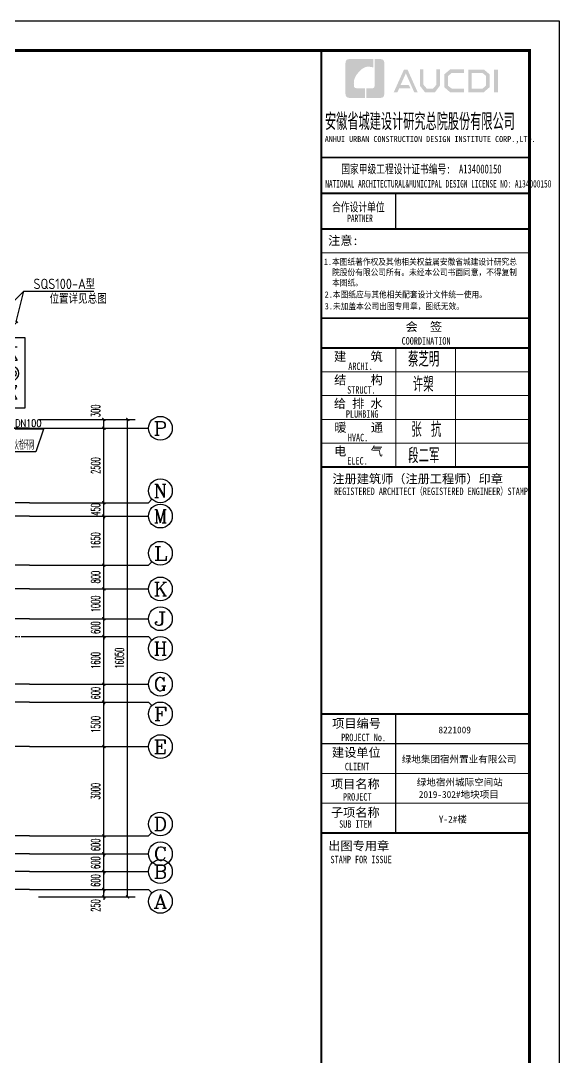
# Model space of a CAD drawing. Extents: x 27938 to 1507990, y 110129 to 923079.
# Drawn here: x 879626 to 897714, y 667017 to 701857 of the extents above; entities that cross this region are included whole.
import ezdxf
from ezdxf.enums import TextEntityAlignment as Align

# ---------------------------------------------------------------- set-up
doc = ezdxf.new("R2010")
doc.units = 0
doc.header["$LTSCALE"] = 1000
doc.header["$MEASUREMENT"] = 0
doc.linetypes.add('DOTE', pattern=[2.42, 2, -0.2, 0.02, -0.2])
for name, color, linetype in [('AXIS', 3, 'Continuous'), ('AXIS_TEXT', 7, 'Continuous'), ('DIM_不分区消火栓', 1, 'Continuous'), ('DOTE', 1, 'Continuous'), ('EQUIP_消防', 7, 'Continuous'), ('EQUIP_阀门', 7, 'Continuous'), ('PIPE-不分区消火栓', 1, 'TG_X'), ('TEXT_不分区消火栓', 7, 'Continuous'), ('TWT_LEAD', 3, 'Continuous'), ('图框', 140, 'Continuous'), ('图签文字', 147, 'Continuous')]:
    doc.layers.add(name, color=color, linetype=linetype)
doc.layers.add('yichutu', color=7, linetype='Continuous', true_color=0xffffff, plot=False)
doc.layers.add('图签', color=147, linetype='Continuous', lineweight=18)
doc.styles.add('_TCH_AXIS', font='COMPLEX', dxfattribs={"bigfont": 'GBCBIG'})
doc.styles.add('_TCH_DIM_T3', font='SIMPLEX.shx', dxfattribs={"width": 0.494118, "bigfont": 'GBCBIG.shx'})
doc.styles.add('_TWT_PIPEDN', font='SIMPLEX', dxfattribs={"width": 0.8, "height": 3.5, "bigfont": 'HZTXT'})
doc.styles.add('COMPLEX', font='COMPLEX')
doc.styles.add('HT', font='simhei.ttf')
doc.styles.get("Standard").update_dxf_attribs({"font": 'gbenor.shx', "bigfont": 'gbcbig.shx'})
doc.styles.add('TG_LINETYPE', font='SIMPLEX', dxfattribs={"width": 0.8, "height": 3, "bigfont": 'HZTXT'})
doc.styles.add('宋体', font='', dxfattribs={"height": 50})
doc.styles.add('建筑图签-1', font='simhei.ttf', dxfattribs={"width": 0.7})
doc.styles.add('建筑图签-2', font='TXT.shx', dxfattribs={"width": 0.5, "bigfont": 'HZTXT.shx'})
doc.styles.get('宋体').set_extended_font_data('SimSun')
doc.linetypes.add('TG_X', pattern='A,2,-0.229,["X",TG_LINETYPE,S=0.1,R=0,X=-0.229,Y=-0.15],0', length=2.229)
doc.dimstyles.new('_TCH_ARCH&&100', dxfattribs={"dimtxt": 297.5, "dimasz": 100, "dimexe": 250, "dimexo": 300, "dimgap": 126.25, "dimtad": 1, "dimdec": 0, "dimzin": 0, "dimdsep": 46, "dimtxsty": '_TCH_DIM_T3', "dimblk": 'ARCHTICK', "dimcen": 0.09, "dimclrt": 4, "dimazin": 2, "dimtfac": 1, "dimtdec": 0, "dimtix": 1, "dimtmove": 2, "dimatfit": 3, "dimfxl": 100, "dimtolj": 1, "dimtzin": 0, "dimarcsym": 0})

# ---------------------------------------------------------------- blocks, each defined once
blk = doc.blocks.new('院标1')
h = blk.add_hatch(color=150)
h.dxf.hatch_style = 1
h.set_gradient(color1=(33, 113, 253), color2=(33, 113, 253), tint=1, name='INVCURVED')
edge = h.paths.add_edge_path()
edge.add_spline(control_points=[(116373, 648379), (116379, 648379), (116382, 648379), (116391, 648379), (116391, 648379), (116391, 648379), (116616, 648379), (116616, 648379), (116616, 648379), (116616, 648379), (116616, 648054), (116616, 648054), (116616, 648054), (116616, 648054), (116108, 648054), (116108, 648054), (116108, 648054), (116028, 648054), (115963, 648111), (115963, 648199), (115963, 648199), (115963, 648199), (115963, 649215), (115963, 649215), (115963, 649215), (115963, 649295), (116018, 649360), (116108, 649360), (116108, 649360), (116108, 649360), (116897, 649360), (116897, 649360), (116897, 649360), (116897, 649360), (116897, 649080), (116897, 649080), (116897, 649080), (116897, 649080), (116566, 649140), (116356, 648859), (116356, 648859), (116245, 648719), (116240, 648545), (116247, 648466), (116247, 648466), (116254, 648386), (116247, 648466), (116247, 648466), (116247, 648466), (116247, 648466), (116258, 648374), (116373, 648379)], knot_values=[0, 0, 0, 0, 0.071429, 0.071429, 0.071429, 0.107143, 0.142857, 0.142857, 0.142857, 0.178571, 0.214286, 0.214286, 0.214286, 0.25, 0.285714, 0.285714, 0.285714, 0.321429, 0.357143, 0.357143, 0.357143, 0.392857, 0.428571, 0.428571, 0.428571, 0.464286, 0.5, 0.5, 0.5, 0.535714, 0.571429, 0.571429, 0.571429, 0.607143, 0.642857, 0.642857, 0.642857, 0.678571, 0.714286, 0.714286, 0.714286, 0.75, 0.785714, 0.785714, 0.785714, 0.821429, 0.857143, 0.857143, 0.857143, 0.928571, 1, 1, 1, 1], degree=3, periodic=0)
h = blk.add_hatch(color=150)
h.dxf.hatch_style = 1
h.set_gradient(color1=(33, 113, 253), color2=(33, 113, 253), tint=1, name='INVCURVED')
edge = h.paths.add_edge_path()
edge.add_spline(control_points=[(117268, 649215), (117268, 649215), (117268, 648199), (117268, 648199), (117268, 648199), (117268, 648114), (117212, 648054), (117123, 648054), (117123, 648054), (117123, 648054), (116663, 648054), (116663, 648054), (116663, 648054), (116663, 648054), (116663, 648379), (116663, 648379), (116663, 648379), (116663, 648379), (116865, 648379), (116865, 648379), (116865, 648379), (116907, 648379), (116941, 648413), (116941, 648455), (116941, 648455), (116941, 648455), (116941, 649360), (116941, 649360), (116941, 649360), (116941, 649360), (117123, 649360), (117123, 649360), (117123, 649360), (117204, 649360), (117268, 649306), (117268, 649215)], knot_values=[0, 0, 0, 0, 0.1, 0.1, 0.1, 0.15, 0.2, 0.2, 0.2, 0.25, 0.3, 0.3, 0.3, 0.35, 0.4, 0.4, 0.4, 0.45, 0.5, 0.5, 0.5, 0.55, 0.6, 0.6, 0.6, 0.65, 0.7, 0.7, 0.7, 0.75, 0.8, 0.8, 0.8, 0.9, 1, 1, 1, 1], degree=3, periodic=0)
blk = doc.blocks.new('TK')
at = {"layer": '图框'}
h = blk.add_hatch(color=256, dxfattribs=at)
h.paths.add_polyline_path([(547288, 547072), (547414, 547072), (547414, 546302), (547288, 546302)])
h.paths.add_polyline_path([(546536, 546956), (546536, 546430), (546896, 546430), (547020, 546536), (547020, 546855), (546900, 546956)], flags=16)
h.paths.add_polyline_path([(546418, 547074), (546418, 546311), (546940, 546311), (547138, 546482), (547138, 546910), (546943, 547074)])
h.paths.add_polyline_path([(546275, 547077), (546275, 546962), (545868, 546962), (545735, 546851), (545735, 546531), (545868, 546429), (546277, 546429), (546277, 546307), (545813, 546307), (545611, 546481), (545611, 546910), (545809, 547077)])
h.paths.add_polyline_path([(544792, 547075), (544912, 547075), (544912, 546565), (545026, 546433), (545237, 546433), (545351, 546565), (545351, 547075), (545465, 547075), (545465, 546528), (545301, 546311), (544963, 546311), (544792, 546530)])
h.paths.add_polyline_path([(544260, 547074), (544377, 547074), (544719, 546310), (544603, 546310), (544322, 546944), (544147, 546556), (544418, 546556), (544479, 546440), (544098, 546440), (544039, 546308), (543916, 546308)])
for p, q in [((541480, 544114), (548480, 544114)), ((541480, 544114), (548480, 544114)), ((541480, 542914), (548480, 542914))]:
    blk.add_line(p, q, dxfattribs=at)
blk.add_lwpolyline([(465375, 548714), (549475, 548714), (549475, 489314), (465375, 489314)], close=True, dxfattribs=at)
blk.add_lwpolyline([(465375, 548714), (549475, 548714), (549475, 489314), (465375, 489314)], close=True, dxfattribs=at)
at = {"layer": '图框', "const_width": 100}
blk.add_lwpolyline([(548475, 490314), (548475, 547714), (467875, 547714), (467875, 490314)], close=True, dxfattribs=at)
at = {"layer": '图框'}
for points, const_width in [([(541480, 490314), (541480, 547714)], 70), ([(541480, 544114), (548480, 544114)], 60), ([(541480, 542914), (548480, 542914)], 60), ([(541480, 542914), (548480, 542914)], 60), ([(543980, 542914), (543980, 541714)], 35), ([(541480, 541714), (548480, 541714)], 60), ([(541480, 541714), (548480, 541714)], 60), ([(541480, 540913), (548480, 540913)], 35), ([(541488, 538714), (548488, 538714)], 60), ([(541488, 537714), (548488, 537714)], 70), ([(541488, 537714), (548488, 537714)], 70), ([(543988, 537714), (543988, 533714)], 35), ([(545988, 537714), (545988, 533714)], 35), ([(541488, 536914), (548488, 536914)], 35), ([(541488, 536114), (548488, 536114)], 35), ([(541488, 535314), (548488, 535314)], 35), ([(541488, 534514), (548488, 534514)], 35), ([(541488, 533714), (548488, 533714)], 70), ([(541480, 525414), (548480, 525414)], 70), ([(541480, 525414), (548480, 525414)], 70), ([(543980, 521414), (543980, 525414)], 35), ([(541480, 524414), (548480, 524414)], 35), ([(541480, 523414), (548480, 523414)], 35), ([(541480, 522414), (548480, 522414)], 35), ([(548480, 521414), (541480, 521414)], 70)]:
    blk.add_lwpolyline(points, dxfattribs=dict(at, const_width=const_width))
blk.add_blockref('院标1', (426331, -101935))
for s, height, style, width, p in [('ANHUI URBAN CONSTRUCTION DESIGN INSTITUTE CORP.,LTD.', 200, '建筑图签-1', 0.91, (541598, 544636)), ('NATIONAL ARCHITECTURAL&MUNICIPAL DESIGN LICENSE NO: A134000150', 250, '建筑图签-1', 0.6, (541617, 543108)), ('PARTNER', 250, '建筑图签-1', 0.6, (542355, 541947)), ('1.本图纸著作权及其他相关权益属安徽省城建设计研究总', 210, 'HT', 0.88, (541566, 540507)), ('院股份有限公司所有。未经本公司书面同意，不得复制', 210, 'HT', 0.88, (541845, 540153)), ('本图纸。', 210, 'HT', 0.88, (541845, 539803)), (' 2.本图纸应与其他相关配套设计文件统一使用。 ', 210, 'HT', 0.88, (541455, 539406)), ('3.未加盖本公司出图专用章，图纸无效。', 210, 'HT', 0.88, (541598, 539011)), ('COORDINATION', 250, '建筑图签-1', 0.7, (544180, 537827)), ('ARCHI.', 250, '建筑图签-1', 0.7, (542389, 536975)), ('STRUCT.', 250, '建筑图签-1', 0.7, (542350, 536179)), ('PLUMBING', 250, '建筑图签-1', 0.7, (542309, 535372)), ('HVAC.', 250, '建筑图签-1', 0.7, (542374, 534579)), ('ELEC.', 250, '建筑图签-1', 0.7, (542358, 533794)), ('REGISTERED ARCHITECT（REGISTERED ENGINEER）STAMP', 250, '建筑图签-1', 0.7, (541909, 532772)), ('PROJECT No.', 250, '建筑图签-1', 0.7, (542150, 524499, -1799)), ('CLIENT', 250, '建筑图签-1', 0.7, (542274, 523520)), ('PROJECT', 250, '建筑图签-1', 0.7, (542209, 522500)), ('SUB ITEM', 250, '建筑图签-1', 0.7, (542082, 521589)), ('STAMP FOR ISSUE', 250, '建筑图签-1', 0.7, (541793, 520395))]:
    blk.add_text(s, height=height, dxfattribs=dict(at, style=style, width=width)).set_placement(p)
at = {"layer": '图签', "color": 2, "style": '宋体'}
for s, height, p in [('8221009', 229.3, (545417, 524761)), ('绿地集团宿州置业有限公司', 229.34, (544185, 523776)), ('绿地宿州城际空间站', 229.3, (544690, 523001)), ('2019-302#地块项目', 229.34, (544757, 522592)), ('Y-2#楼', 229.3, (545429, 521761))]:
    blk.add_text(s, height=height, dxfattribs=at).set_placement(p)
at = {"layer": '图签文字', "color": 7, "style": '建筑图签-1'}
for s, height, width, p in [('安徽省城建设计研究总院股份有限公司', 500, 0.55, (541608, 545091)), ('国家甲级工程设计证书编号:  A134000150', 300, 0.7, (542152, 543581)), ('合作设计单位', 300, 0.7, (541845, 542304))]:
    blk.add_text(s, height=height, dxfattribs=dict(at, width=width)).set_placement(p)
for s, p in [('注意:', (541711, 541177)), ('会  签', (544315, 538281)), ('建    筑', (541910, 537280)), ('结    构', (541914, 536493)), ('给 排 水', (541905, 535699)), ('暖    通', (541923, 534896)), ('电    气', (541913, 534096)), ('注册建筑师（注册工程师）印章', (541855, 533167)), ('项目编号', (541848, 524946)), ('建设单位', (541840, 523969)), ('项目名称', (541807, 522911)), ('子项名称', (541807, 521954)), ('出图专用章', (541716, 520832))]:
    blk.add_text(s, height=300, dxfattribs=at).set_placement(p)
at = {"layer": '图签文字', "color": 1, "style": '建筑图签-2', "width": 0.7}
for s, p in [('蔡芝明', (544395, 537085)), ('许槊', (544555, 536242)), ('张 抗', (544505, 534724)), ('段二军', (544401, 533845))]:
    blk.add_text(s, height=500, dxfattribs=at).set_placement(p)
blk = doc.blocks.new('yct-841-594-84100-59399.9999999999-100-1000.0')
at = {"layer": 'yichutu', "color": 7, "true_color": 0xffffff}
blk.add_lwpolyline([(0, 0), (0, 59400), (84100, 59400), (84100, 0)], close=True, dxfattribs=at)
blk = doc.blocks.new('$VALVE$00000295')
blk.add_lwpolyline([(-125, 72), (-125, -72), (125, 72), (125, -72), (-125, 72)])
for p in [(-125, 0), (125, 0)]:
    blk.add_point(p)
blk = doc.blocks.new('$VALVE$00000315')
for p, q in [((-125, -75), (-125, 75)), ((-125, 75), (125, -75)), ((-75, 125), (75, 125)), ((125, -75), (125, 75))]:
    blk.add_line(p, q)
for p in [(-125, 0), (125, 0)]:
    blk.add_point(p)
blk.add_solid([(0, 125), (0, 150), (75, 125)])
blk = doc.blocks.new('$VALVE$00000751')
for p, q in [((-53, -108), (-53, -221)), ((53, -221), (53, -108)), ((-53, -221), (53, -221))]:
    blk.add_line(p, q)
blk.add_lwpolyline([(-120, 0, 1), (120, 0, 1), (-120, 0, 1.76642)], format="xyb")
blk.add_circle((0, 0), 60)
for p in [(-120, 0), (120, 0)]:
    blk.add_point(p)
blk = doc.blocks.new('$ATTACHMENT$00000194')
for p, q in [((0, 0), (134, 134)), ((0, 0), (134, -134)), ((107, 162), (134, 134)), ((161, 107), (134, 134)), ((107, -161), (134, -134)), ((161, -107), (134, -134))]:
    blk.add_line(p, q)
blk = doc.blocks.new('A$C0CF979EF')
at = {"layer": 'PIPE-不分区消火栓'}
for points in [[(-795, -2305), (-817, -2305), (-817, -2327)], [(-795, -2305), (-795, -2327), (-817, -2327)]]:
    blk.add_hatch(color=256, dxfattribs=at).paths.add_polyline_path(points)
for points in [[(-397, 778), (-397, -1603), (-1192, -1603), (-1192, 778)], [(397, 778), (397, -1603), (-397, -1603), (-397, 778)]]:
    blk.add_lwpolyline(points, close=True)
for p in [(-795, 450), (0, 450), (-795, 0), (0, 0), (-795, -219), (0, -219), (-795, -651), (0, -651), (-795, -848), (0, -848), (-795, -1299), (0, -1299)]:
    blk.add_point(p)
at = {"layer": 'DIM_不分区消火栓'}
for p, q in [((1027, -2305), (760, -3074)), ((760, -3074), (-703, -3074))]:
    blk.add_line(p, q, dxfattribs=at)
at = {"layer": 'PIPE-不分区消火栓', "const_width": 45}
for points in [[(-795, 1162), (-795, 450)], [(0, 1162), (0, 450)], [(-795, 0), (-795, -219)], [(0, 0), (0, -219)], [(-795, -651), (-795, -848)], [(0, -651), (0, -848)], [(-795, -1299), (-795, -2305)], [(0, -1299), (0, -2305)], [(-795, -2305), (0, -2305)], [(0, -2305), (1027, -2305)]]:
    blk.add_lwpolyline(points, dxfattribs=at)
at = {"layer": 'TWT_LEAD'}
for p, q in [((-692, 1295), (361, 2330)), ((103, 1295), (361, 2330)), ((361, 2330), (2711, 2330))]:
    blk.add_line(p, q, dxfattribs=at)
at = {"layer": 'EQUIP_消防', "yscale": -1, "rotation": 90.00000000000001}
for p in [(-795, 1162), (0, 1162)]:
    blk.add_blockref('$ATTACHMENT$00000194', p, dxfattribs=at)
at = {"layer": 'EQUIP_阀门', "xscale": 1.8, "zscale": 1.8, "rotation": 270}
for name, p, yscale in [('$VALVE$00000315', (-795, 225), -1.8), ('$VALVE$00000315', (0, 225), -1.8), ('$VALVE$00000751', (-795, -435), 1.65), ('$VALVE$00000751', (0, -435), 1.65), ('$VALVE$00000295', (-795, -1074), 1.8), ('$VALVE$00000295', (0, -1074), 1.8)]:
    blk.add_blockref(name, p, dxfattribs=dict(at, yscale=yscale))
at = {"layer": 'DIM_不分区消火栓', "color": 7, "style": '_TCH_DIM_T3', "width": 0.494118}
blk.add_text('接室内消火栓环网', height=337.6, dxfattribs=at).set_placement((-633, -3004))
at = {"layer": 'TEXT_不分区消火栓', "style": '_TWT_PIPEDN', "width": 0.8}
blk.add_text('DN100', height=250, dxfattribs=at).set_placement((71, -2230))
at = {"layer": 'TWT_LEAD', "color": 7}
for s, height, p in [('SQS100-A', 350, (687, 2400)), ('型', 338, (2437, 2400)), ('位置详见总图', 337.6, (1223, 1910))]:
    blk.add_text(s, height=height, dxfattribs=at).set_placement(p)
blk = doc.blocks.new('_ArchTick')
at = {"color": 0, "linetype": 'ByBlock', "const_width": 0.4}
blk.add_lwpolyline([(-0.5, -0.5), (0.5, 0.5)], dxfattribs=at)
blk = doc.blocks.new('*D626')
at = {"layer": 'AXIS', "color": 0, "lineweight": -2}
for p, q in [((880217, 672657), (882667, 672657)), ((882417, 672657), (882417, 672757)), ((882417, 672407), (882417, 672657)), ((880217, 672407), (882667, 672407)), ((882417, 672407), (882417, 672307))]:
    blk.add_line(p, q, dxfattribs=at)
at = {"layer": 'Defpoints', "color": 0}
for p in [(879917, 672657), (882417, 672657), (879917, 672407)]:
    blk.add_point(p, dxfattribs=at)
at = {"layer": 'AXIS', "color": 0, "lineweight": -2, "xscale": 100, "yscale": 100, "zscale": 100}
for p, rotation in [((882417, 672657), 270), ((882417, 672407), 90)]:
    blk.add_blockref('_ArchTick', p, dxfattribs=dict(at, rotation=rotation))
at = {"layer": 'AXIS', "color": 4, "insert": (882142, 672118), "char_height": 297.5, "attachment_point": 5, "rotation": 90, "style": '_TCH_DIM_T3'}
blk.add_mtext('\\A1;250', dxfattribs=at)
blk = doc.blocks.new('*D627')
at = {"layer": 'AXIS', "color": 0, "lineweight": -2}
for p, q in [((880217, 673257), (882667, 673257)), ((882417, 673257), (882417, 673357)), ((882417, 672657), (882417, 673257)), ((880217, 672657), (882667, 672657)), ((882417, 672657), (882417, 672557))]:
    blk.add_line(p, q, dxfattribs=at)
at = {"layer": 'Defpoints', "color": 0}
for p in [(879917, 673257), (882417, 673257), (879917, 672657)]:
    blk.add_point(p, dxfattribs=at)
at = {"layer": 'AXIS', "color": 0, "lineweight": -2, "xscale": 100, "yscale": 100, "zscale": 100}
for p, rotation in [((882417, 673257), 270), ((882417, 672657), 90)]:
    blk.add_blockref('_ArchTick', p, dxfattribs=dict(at, rotation=rotation))
at = {"layer": 'AXIS', "color": 4, "insert": (882142, 672957), "char_height": 297.5, "attachment_point": 5, "rotation": 90, "style": '_TCH_DIM_T3'}
blk.add_mtext('\\A1;600', dxfattribs=at)
blk = doc.blocks.new('*D628')
at = {"layer": 'AXIS', "color": 0, "lineweight": -2}
for p, q in [((880217, 673857), (882667, 673857)), ((882417, 673857), (882417, 673957)), ((882417, 673257), (882417, 673857)), ((880217, 673257), (882667, 673257)), ((882417, 673257), (882417, 673157))]:
    blk.add_line(p, q, dxfattribs=at)
at = {"layer": 'Defpoints', "color": 0}
for p in [(879917, 673857), (882417, 673857), (879917, 673257)]:
    blk.add_point(p, dxfattribs=at)
at = {"layer": 'AXIS', "color": 0, "lineweight": -2, "xscale": 100, "yscale": 100, "zscale": 100}
for p, rotation in [((882417, 673857), 270), ((882417, 673257), 90)]:
    blk.add_blockref('_ArchTick', p, dxfattribs=dict(at, rotation=rotation))
at = {"layer": 'AXIS', "color": 4, "insert": (882142, 673557), "char_height": 297.5, "attachment_point": 5, "rotation": 90, "style": '_TCH_DIM_T3'}
blk.add_mtext('\\A1;600', dxfattribs=at)
blk = doc.blocks.new('*D629')
at = {"layer": 'AXIS', "color": 0, "lineweight": -2}
for p, q in [((882417, 674457), (882417, 674557)), ((880217, 674457), (882667, 674457)), ((882417, 673857), (882417, 674457)), ((880217, 673857), (882667, 673857)), ((882417, 673857), (882417, 673757))]:
    blk.add_line(p, q, dxfattribs=at)
at = {"layer": 'Defpoints', "color": 0}
for p in [(879917, 674457), (882417, 674457), (879917, 673857)]:
    blk.add_point(p, dxfattribs=at)
at = {"layer": 'AXIS', "color": 0, "lineweight": -2, "xscale": 100, "yscale": 100, "zscale": 100}
for p, rotation in [((882417, 674457), 270), ((882417, 673857), 90)]:
    blk.add_blockref('_ArchTick', p, dxfattribs=dict(at, rotation=rotation))
at = {"layer": 'AXIS', "color": 4, "insert": (882142, 674157), "char_height": 297.5, "attachment_point": 5, "rotation": 90, "style": '_TCH_DIM_T3'}
blk.add_mtext('\\A1;600', dxfattribs=at)
blk = doc.blocks.new('*D630')
at = {"layer": 'AXIS', "color": 0, "lineweight": -2}
for p, q in [((880217, 677457), (882667, 677457)), ((882417, 674457), (882417, 677457)), ((880217, 674457), (882667, 674457))]:
    blk.add_line(p, q, dxfattribs=at)
at = {"layer": 'Defpoints', "color": 0}
for p in [(879917, 677457), (882417, 677457), (879917, 674457)]:
    blk.add_point(p, dxfattribs=at)
at = {"layer": 'AXIS', "color": 0, "lineweight": -2, "xscale": 100, "yscale": 100, "zscale": 100}
for p, rotation in [((882417, 677457), 90), ((882417, 674457), 270)]:
    blk.add_blockref('_ArchTick', p, dxfattribs=dict(at, rotation=rotation))
at = {"layer": 'AXIS', "color": 4, "insert": (882142, 675957), "char_height": 297.5, "attachment_point": 5, "rotation": 90, "style": '_TCH_DIM_T3'}
blk.add_mtext('\\A1;3000', dxfattribs=at)
blk = doc.blocks.new('*D631')
at = {"layer": 'AXIS', "color": 0, "lineweight": -2}
for p, q in [((880217, 678957), (882667, 678957)), ((882417, 677457), (882417, 678957)), ((880217, 677457), (882667, 677457))]:
    blk.add_line(p, q, dxfattribs=at)
at = {"layer": 'Defpoints', "color": 0}
for p in [(879917, 678957), (882417, 678957), (879917, 677457)]:
    blk.add_point(p, dxfattribs=at)
at = {"layer": 'AXIS', "color": 0, "lineweight": -2, "xscale": 100, "yscale": 100, "zscale": 100}
for p, rotation in [((882417, 678957), 90), ((882417, 677457), 270)]:
    blk.add_blockref('_ArchTick', p, dxfattribs=dict(at, rotation=rotation))
at = {"layer": 'AXIS', "color": 4, "insert": (882142, 678207), "char_height": 297.5, "attachment_point": 5, "rotation": 90, "style": '_TCH_DIM_T3'}
blk.add_mtext('\\A1;1500', dxfattribs=at)
blk = doc.blocks.new('*D632')
at = {"layer": 'AXIS', "color": 0, "lineweight": -2}
for p, q in [((880217, 679557), (882667, 679557)), ((882417, 679557), (882417, 679657)), ((882417, 678957), (882417, 679557)), ((880217, 678957), (882667, 678957)), ((882417, 678957), (882417, 678857))]:
    blk.add_line(p, q, dxfattribs=at)
at = {"layer": 'Defpoints', "color": 0}
for p in [(879917, 679557), (882417, 679557), (879917, 678957)]:
    blk.add_point(p, dxfattribs=at)
at = {"layer": 'AXIS', "color": 0, "lineweight": -2, "xscale": 100, "yscale": 100, "zscale": 100}
for p, rotation in [((882417, 679557), 270), ((882417, 678957), 90)]:
    blk.add_blockref('_ArchTick', p, dxfattribs=dict(at, rotation=rotation))
at = {"layer": 'AXIS', "color": 4, "insert": (882142, 679257), "char_height": 297.5, "attachment_point": 5, "rotation": 90, "style": '_TCH_DIM_T3'}
blk.add_mtext('\\A1;600', dxfattribs=at)
blk = doc.blocks.new('*D633')
at = {"layer": 'AXIS', "color": 0, "lineweight": -2}
for p, q in [((880217, 681157), (882667, 681157)), ((882417, 679557), (882417, 681157)), ((880217, 679557), (882667, 679557))]:
    blk.add_line(p, q, dxfattribs=at)
at = {"layer": 'Defpoints', "color": 0}
for p in [(879917, 681157), (882417, 681157), (879917, 679557)]:
    blk.add_point(p, dxfattribs=at)
at = {"layer": 'AXIS', "color": 0, "lineweight": -2, "xscale": 100, "yscale": 100, "zscale": 100}
for p, rotation in [((882417, 681157), 90), ((882417, 679557), 270)]:
    blk.add_blockref('_ArchTick', p, dxfattribs=dict(at, rotation=rotation))
at = {"layer": 'AXIS', "color": 4, "insert": (882142, 680357), "char_height": 297.5, "attachment_point": 5, "rotation": 90, "style": '_TCH_DIM_T3'}
blk.add_mtext('\\A1;1600', dxfattribs=at)
blk = doc.blocks.new('*D634')
at = {"layer": 'AXIS', "color": 0, "lineweight": -2}
for p, q in [((882417, 681757), (882417, 681857)), ((880217, 681757), (882667, 681757)), ((882417, 681157), (882417, 681757)), ((880217, 681157), (882667, 681157)), ((882417, 681157), (882417, 681057))]:
    blk.add_line(p, q, dxfattribs=at)
at = {"layer": 'Defpoints', "color": 0}
for p in [(879917, 681757), (882417, 681757), (879917, 681157)]:
    blk.add_point(p, dxfattribs=at)
at = {"layer": 'AXIS', "color": 0, "lineweight": -2, "xscale": 100, "yscale": 100, "zscale": 100}
for p, rotation in [((882417, 681757), 270), ((882417, 681157), 90)]:
    blk.add_blockref('_ArchTick', p, dxfattribs=dict(at, rotation=rotation))
at = {"layer": 'AXIS', "color": 4, "insert": (882142, 681457), "char_height": 297.5, "attachment_point": 5, "rotation": 90, "style": '_TCH_DIM_T3'}
blk.add_mtext('\\A1;600', dxfattribs=at)
blk = doc.blocks.new('*D635')
at = {"layer": 'AXIS', "color": 0, "lineweight": -2}
for p, q in [((880217, 682757), (882667, 682757)), ((882417, 681757), (882417, 682757)), ((880217, 681757), (882667, 681757))]:
    blk.add_line(p, q, dxfattribs=at)
at = {"layer": 'Defpoints', "color": 0}
for p in [(879917, 682757), (882417, 682757), (879917, 681757)]:
    blk.add_point(p, dxfattribs=at)
at = {"layer": 'AXIS', "color": 0, "lineweight": -2, "xscale": 100, "yscale": 100, "zscale": 100}
for p, rotation in [((882417, 682757), 90), ((882417, 681757), 270)]:
    blk.add_blockref('_ArchTick', p, dxfattribs=dict(at, rotation=rotation))
at = {"layer": 'AXIS', "color": 4, "insert": (882142, 682257), "char_height": 297.5, "attachment_point": 5, "rotation": 90, "style": '_TCH_DIM_T3'}
blk.add_mtext('\\A1;1000', dxfattribs=at)
blk = doc.blocks.new('*D636')
at = {"layer": 'AXIS', "color": 0, "lineweight": -2}
for p, q in [((880217, 683557), (882667, 683557)), ((882417, 682757), (882417, 683557)), ((880217, 682757), (882667, 682757))]:
    blk.add_line(p, q, dxfattribs=at)
at = {"layer": 'Defpoints', "color": 0}
for p in [(879917, 683557), (882417, 683557), (879917, 682757)]:
    blk.add_point(p, dxfattribs=at)
at = {"layer": 'AXIS', "color": 0, "lineweight": -2, "xscale": 100, "yscale": 100, "zscale": 100}
for p, rotation in [((882417, 683557), 90), ((882417, 682757), 270)]:
    blk.add_blockref('_ArchTick', p, dxfattribs=dict(at, rotation=rotation))
at = {"layer": 'AXIS', "color": 4, "insert": (882142, 683157), "char_height": 297.5, "attachment_point": 5, "rotation": 90, "style": '_TCH_DIM_T3'}
blk.add_mtext('\\A1;800', dxfattribs=at)
blk = doc.blocks.new('*D637')
at = {"layer": 'AXIS', "color": 0, "lineweight": -2}
for p, q in [((880217, 685207), (882667, 685207)), ((882417, 683557), (882417, 685207)), ((880217, 683557), (882667, 683557))]:
    blk.add_line(p, q, dxfattribs=at)
at = {"layer": 'Defpoints', "color": 0}
for p in [(879917, 685207), (882417, 685207), (879917, 683557)]:
    blk.add_point(p, dxfattribs=at)
at = {"layer": 'AXIS', "color": 0, "lineweight": -2, "xscale": 100, "yscale": 100, "zscale": 100}
for p, rotation in [((882417, 685207), 90), ((882417, 683557), 270)]:
    blk.add_blockref('_ArchTick', p, dxfattribs=dict(at, rotation=rotation))
at = {"layer": 'AXIS', "color": 4, "insert": (882142, 684382), "char_height": 297.5, "attachment_point": 5, "rotation": 90, "style": '_TCH_DIM_T3'}
blk.add_mtext('\\A1;1650', dxfattribs=at)
blk = doc.blocks.new('*D638')
at = {"layer": 'AXIS', "color": 0, "lineweight": -2}
for p, q in [((882417, 685657), (882417, 685757)), ((880217, 685657), (882667, 685657)), ((882417, 685207), (882417, 685657)), ((880217, 685207), (882667, 685207)), ((882417, 685207), (882417, 685107))]:
    blk.add_line(p, q, dxfattribs=at)
at = {"layer": 'Defpoints', "color": 0}
for p in [(879917, 685657), (882417, 685657), (879917, 685207)]:
    blk.add_point(p, dxfattribs=at)
at = {"layer": 'AXIS', "color": 0, "lineweight": -2, "xscale": 100, "yscale": 100, "zscale": 100}
for p, rotation in [((882417, 685657), 270), ((882417, 685207), 90)]:
    blk.add_blockref('_ArchTick', p, dxfattribs=dict(at, rotation=rotation))
at = {"layer": 'AXIS', "color": 4, "insert": (882142, 685432), "char_height": 297.5, "attachment_point": 5, "rotation": 90, "style": '_TCH_DIM_T3'}
blk.add_mtext('\\A1;450', dxfattribs=at)
blk = doc.blocks.new('*D639')
at = {"layer": 'AXIS', "color": 0, "lineweight": -2}
for p, q in [((880217, 688157), (882667, 688157)), ((882417, 685657), (882417, 688157)), ((880217, 685657), (882667, 685657))]:
    blk.add_line(p, q, dxfattribs=at)
at = {"layer": 'Defpoints', "color": 0}
for p in [(879917, 688157), (882417, 688157), (879917, 685657)]:
    blk.add_point(p, dxfattribs=at)
at = {"layer": 'AXIS', "color": 0, "lineweight": -2, "xscale": 100, "yscale": 100, "zscale": 100}
for p, rotation in [((882417, 688157), 90), ((882417, 685657), 270)]:
    blk.add_blockref('_ArchTick', p, dxfattribs=dict(at, rotation=rotation))
at = {"layer": 'AXIS', "color": 4, "insert": (882142, 686907), "char_height": 297.5, "attachment_point": 5, "rotation": 90, "style": '_TCH_DIM_T3'}
blk.add_mtext('\\A1;2500', dxfattribs=at)
blk = doc.blocks.new('*D640')
at = {"layer": 'AXIS', "color": 0, "lineweight": -2}
for p, q in [((880217, 688457), (882667, 688457)), ((882417, 688157), (882417, 688457)), ((880217, 688157), (882667, 688157))]:
    blk.add_line(p, q, dxfattribs=at)
at = {"layer": 'Defpoints', "color": 0}
for p in [(879917, 688457), (882417, 688457), (879917, 688157)]:
    blk.add_point(p, dxfattribs=at)
at = {"layer": 'AXIS', "color": 0, "lineweight": -2, "xscale": 100, "yscale": 100, "zscale": 100}
for p, rotation in [((882417, 688457), 90), ((882417, 688157), 270)]:
    blk.add_blockref('_ArchTick', p, dxfattribs=dict(at, rotation=rotation))
at = {"layer": 'AXIS', "color": 4, "insert": (882142, 688746), "char_height": 297.5, "attachment_point": 5, "rotation": 90, "style": '_TCH_DIM_T3'}
blk.add_mtext('\\A1;300', dxfattribs=at)
blk = doc.blocks.new('*D641')
at = {"layer": 'AXIS', "color": 0, "lineweight": -2}
for p, q in [((880217, 688457), (883467, 688457)), ((883217, 672407), (883217, 688457)), ((880217, 672407), (883467, 672407))]:
    blk.add_line(p, q, dxfattribs=at)
at = {"layer": 'Defpoints', "color": 0}
for p in [(879917, 688457), (883217, 688457), (879917, 672407)]:
    blk.add_point(p, dxfattribs=at)
at = {"layer": 'AXIS', "color": 0, "lineweight": -2, "xscale": 100, "yscale": 100, "zscale": 100}
for p, rotation in [((883217, 688457), 90), ((883217, 672407), 270)]:
    blk.add_blockref('_ArchTick', p, dxfattribs=dict(at, rotation=rotation))
at = {"layer": 'AXIS', "color": 4, "insert": (882942, 680432), "char_height": 297.5, "attachment_point": 5, "rotation": 90, "style": '_TCH_DIM_T3'}
blk.add_mtext('\\A1;16050', dxfattribs=at)
blk = doc.blocks.new('_AXISO')
blk.add_circle((0, 0), 0.5)
at = {"layer": 'AXIS_TEXT', "style": 'COMPLEX', "width": 1.041667}
blk.add_attdef('A', text='', height=0.56, dxfattribs=at).set_placement((-0.25, -0.28), (0.25, -0.28), align=Align.FIT)

msp = doc.modelspace()

# ---------------------------------------------------------------- linework, layer by layer
at = {"layer": 'AXIS', "color": 8}
for p, q in [((879916.6, 688157.2), (883916.6, 688157.2)), ((884033.7, 685774.3), (883916.6, 685657.2)), ((879916.6, 685657.2), (883916.6, 685657.2)), ((879916.6, 685207.2), (883916.6, 685207.2)), ((884033.7, 683674.3), (883916.6, 683557.2)), ((879916.6, 683557.2), (883916.6, 683557.2)), ((879916.6, 682757.2), (883916.6, 682757.2)), ((879916.6, 681757.2), (883916.6, 681757.2)), ((879916.6, 681157.4), (883916.6, 681157.4)), ((884033.7, 681040.3), (883916.6, 681157.4)), ((879916.6, 679557.2), (883916.6, 679557.2)), ((879916.6, 678957.2), (883916.6, 678957.2)), ((884033.7, 678840), (883916.6, 678957.2)), ((879916.6, 677457.2), (883916.6, 677457.2)), ((884033.7, 674574.3), (883916.6, 674457.2)), ((879916.6, 674457.2), (883916.6, 674457.2)), ((879916.6, 673857.2), (883916.6, 673857.2)), ((879916.6, 673257.2), (883916.6, 673257.2)), ((879916.6, 672657.2), (883916.6, 672657.2)), ((884033.7, 672540), (883916.6, 672657.2))]:
    msp.add_line(p, q, dxfattribs=at)
at = {"layer": 'DOTE', "color": 169, "linetype": 'DOTE', "ltscale": 0.3}
for p, q in [((879916.6, 688157.2), (825916.6, 688157.2)), ((879916.6, 685657.2), (825916.6, 685657.2)), ((879916.6, 685207.2), (825916.6, 685207.2)), ((879916.6, 683557.2), (825916.6, 683557.2)), ((879916.6, 682757.2), (825916.6, 682757.2)), ((879916.6, 681757.2), (825916.6, 681757.2)), ((825916.6, 681157.4), (879916.6, 681157.4)), ((879916.6, 679557.2), (825916.6, 679557.2)), ((879916.6, 678957.2), (825916.6, 678957.2)), ((879916.6, 677457.2), (825916.6, 677457.2)), ((879916.6, 674457.2), (825916.6, 674457.2)), ((879916.6, 673857.2), (825916.6, 673857.2)), ((879916.6, 673257.2), (825916.6, 673257.2)), ((879916.6, 672657.2), (825916.6, 672657.2))]:
    msp.add_line(p, q, dxfattribs=at)

# ---------------------------------------------------------------- block references
msp.add_blockref('TK', (348239.1, 153143.3))
at = {"ltscale": 0.5}
msp.add_blockref('A$C0CF979EF', (879367.8, 690436.3), dxfattribs=at)
at = {"layer": 'AXIS', "color": 8}
ref = msp.add_blockref('_AXISO', (884316.6, 688157.2), dxfattribs=dict(at, xscale=800, yscale=800, zscale=800))
ref.add_attrib('A', 'P', dxfattribs={"layer": 'AXIS_TEXT', "color": 8, "ltscale": 0.5, "height": 452.5, "style": '_TCH_AXIS', "width": 1.235294}).set_placement((884090.3, 687930.9), (884542.9, 687930.9), align=Align.FIT)
ref = msp.add_blockref('_AXISO', (884316.6, 686057.2), dxfattribs=dict(at, xscale=800, yscale=800, zscale=800))
ref.add_attrib('A', 'N', dxfattribs={"layer": 'AXIS_TEXT', "color": 8, "ltscale": 0.5, "height": 452.5, "style": '_TCH_AXIS', "width": 1.105263}).set_placement((884090.3, 685830.9), (884542.9, 685830.9), align=Align.FIT)
ref = msp.add_blockref('_AXISO', (884316.6, 685207.2), dxfattribs=dict(at, xscale=800, yscale=800, zscale=800))
ref.add_attrib('A', 'M', dxfattribs={"layer": 'AXIS_TEXT', "color": 8, "ltscale": 0.5, "height": 452.5, "style": '_TCH_AXIS'}).set_placement((884090.3, 684980.9), (884542.9, 684980.9), align=Align.FIT)
ref = msp.add_blockref('_AXISO', (884316.6, 683957.2), dxfattribs=dict(at, xscale=800, yscale=800, zscale=800))
ref.add_attrib('A', 'L', dxfattribs={"layer": 'AXIS_TEXT', "color": 8, "ltscale": 0.5, "height": 452.5, "style": '_TCH_AXIS', "width": 1.4}).set_placement((884090.3, 683730.9), (884542.9, 683730.9), align=Align.FIT)
ref = msp.add_blockref('_AXISO', (884316.6, 682757.2), dxfattribs=dict(at, xscale=800, yscale=800, zscale=800))
ref.add_attrib('A', 'K', dxfattribs={"layer": 'AXIS_TEXT', "color": 8, "ltscale": 0.5, "height": 452.5, "style": '_TCH_AXIS', "width": 1.105263}).set_placement((884090.3, 682530.9), (884542.9, 682530.9), align=Align.FIT)
ref = msp.add_blockref('_AXISO', (884316.6, 681757.2), dxfattribs=dict(at, xscale=800, yscale=800, zscale=800))
ref.add_attrib('A', 'J', dxfattribs={"layer": 'AXIS_TEXT', "color": 8, "ltscale": 0.5, "height": 452.5, "style": '_TCH_AXIS', "width": 1.909091}).set_placement((884090.3, 681530.9), (884542.9, 681530.9), align=Align.FIT)
ref = msp.add_blockref('_AXISO', (884316.6, 680757.4), dxfattribs=dict(at, xscale=800, yscale=800, zscale=800))
ref.add_attrib('A', 'H', dxfattribs={"layer": 'AXIS_TEXT', "color": 8, "ltscale": 0.5, "height": 452.5, "style": '_TCH_AXIS', "width": 1.05}).set_placement((884090.3, 680531.2), (884542.9, 680531.2), align=Align.FIT)
ref = msp.add_blockref('_AXISO', (884316.6, 679557.2), dxfattribs=dict(at, xscale=800, yscale=800, zscale=800))
ref.add_attrib('A', 'G', dxfattribs={"layer": 'AXIS_TEXT', "color": 8, "ltscale": 0.5, "height": 452.5, "style": '_TCH_AXIS', "width": 1.166667}).set_placement((884090.3, 679330.9), (884542.9, 679330.9), align=Align.FIT)
ref = msp.add_blockref('_AXISO', (884316.6, 678557.2), dxfattribs=dict(at, xscale=800, yscale=800, zscale=800))
ref.add_attrib('A', 'F', dxfattribs={"layer": 'AXIS_TEXT', "color": 8, "ltscale": 0.5, "height": 452.5, "style": '_TCH_AXIS', "width": 1.3125}).set_placement((884090.3, 678330.9), (884542.9, 678330.9), align=Align.FIT)
ref = msp.add_blockref('_AXISO', (884316.6, 677457.2), dxfattribs=dict(at, xscale=800, yscale=800, zscale=800))
ref.add_attrib('A', 'E', dxfattribs={"layer": 'AXIS_TEXT', "color": 8, "ltscale": 0.5, "height": 452.5, "style": '_TCH_AXIS', "width": 1.3125}).set_placement((884090.3, 677230.9), (884542.9, 677230.9), align=Align.FIT)
ref = msp.add_blockref('_AXISO', (884316.6, 674857.2), dxfattribs=dict(at, xscale=800, yscale=800, zscale=800))
ref.add_attrib('A', 'D', dxfattribs={"layer": 'AXIS_TEXT', "color": 8, "ltscale": 0.5, "height": 452.5, "style": '_TCH_AXIS', "width": 1.235294}).set_placement((884090.3, 674630.9), (884542.9, 674630.9), align=Align.FIT)
ref = msp.add_blockref('_AXISO', (884316.6, 673857.2), dxfattribs=dict(at, xscale=800, yscale=800, zscale=800))
ref.add_attrib('A', 'C', dxfattribs={"layer": 'AXIS_TEXT', "color": 8, "ltscale": 0.5, "height": 452.5, "style": '_TCH_AXIS', "width": 1.4}).set_placement((884090.3, 673630.9), (884542.9, 673630.9), align=Align.FIT)
ref = msp.add_blockref('_AXISO', (884316.6, 673257.2), dxfattribs=dict(at, xscale=800, yscale=800, zscale=800))
ref.add_attrib('A', 'B', dxfattribs={"layer": 'AXIS_TEXT', "color": 8, "ltscale": 0.5, "height": 452.5, "style": '_TCH_AXIS', "width": 1.235294}).set_placement((884090.3, 673030.9), (884542.9, 673030.9), align=Align.FIT)
ref = msp.add_blockref('_AXISO', (884316.6, 672257.2), dxfattribs=dict(at, xscale=800, yscale=800, zscale=800))
ref.add_attrib('A', 'A', dxfattribs={"layer": 'AXIS_TEXT', "color": 8, "ltscale": 0.5, "height": 452.5, "style": '_TCH_AXIS', "width": 1.166667}).set_placement((884090.3, 672030.9), (884542.9, 672030.9), align=Align.FIT)
at = {"layer": 'yichutu'}
msp.add_blockref('yct-841-594-84100-59399.9999999999-100-1000.0', (813614.1, 642457), dxfattribs=at)

# ---------------------------------------------------------------- dimensions: what is measured, and where the dimension line sits
at = {"layer": 'AXIS', "color": 8}
for base, p1, p2, picture, middle in [((882416.6, 688457.2), (879916.6, 688157.2), (879916.6, 688457.2), '*D640', (882141.6, 688746.2)), ((882416.6, 672657.2), (879916.6, 672407.2), (879916.6, 672657.2), '*D626', (882141.6, 672118.2))]:
    dim = msp.add_linear_dim(base=base, p1=p1, p2=p2, angle=90, dimstyle='_TCH_ARCH&&100', dxfattribs=at)
    dim.commit()
    dim.dimension.update_dxf_attribs({"geometry": picture, "text_midpoint": middle, "dimtype": 129})
for p1, p2, distance, picture, middle in [((879916.6, 672407.2), (879916.6, 688457.2), -3300, '*D641', (882941.6, 680432.2)), ((879916.6, 685657.2), (879916.6, 688157.2), -2500, '*D639', (882141.6, 686907.2)), ((879916.6, 685207.2), (879916.6, 685657.2), -2500, '*D638', (882141.6, 685432.2)), ((879916.6, 683557.2), (879916.6, 685207.2), -2500, '*D637', (882141.6, 684382.2)), ((879916.6, 682757.2), (879916.6, 683557.2), -2500, '*D636', (882141.6, 683157.2)), ((879916.6, 681757.2), (879916.6, 682757.2), -2500, '*D635', (882141.6, 682257.2)), ((879916.6, 681157.4), (879916.6, 681757.2), -2500, '*D634', (882141.6, 681457.3)), ((879916.6, 679557.2), (879916.6, 681157.4), -2500, '*D633', (882141.6, 680357.3)), ((879916.6, 678957.2), (879916.6, 679557.2), -2500, '*D632', (882141.6, 679257.2)), ((879916.6, 677457.2), (879916.6, 678957.2), -2500, '*D631', (882141.6, 678207.2)), ((879916.6, 674457.2), (879916.6, 677457.2), -2500, '*D630', (882141.6, 675957.2)), ((879916.6, 673857.2), (879916.6, 674457.2), -2500, '*D629', (882141.6, 674157.2)), ((879916.6, 673257.2), (879916.6, 673857.2), -2500, '*D628', (882141.6, 673557.2)), ((879916.6, 672657.2), (879916.6, 673257.2), -2500, '*D627', (882141.6, 672957.2))]:
    dim = msp.add_aligned_dim(p1=p1, p2=p2, distance=distance, dimstyle='_TCH_ARCH&&100', dxfattribs=at)
    dim.commit()
    dim.dimension.update_dxf_attribs({"geometry": picture, "text_midpoint": middle})

doc.saveas('drawing.dxf')
